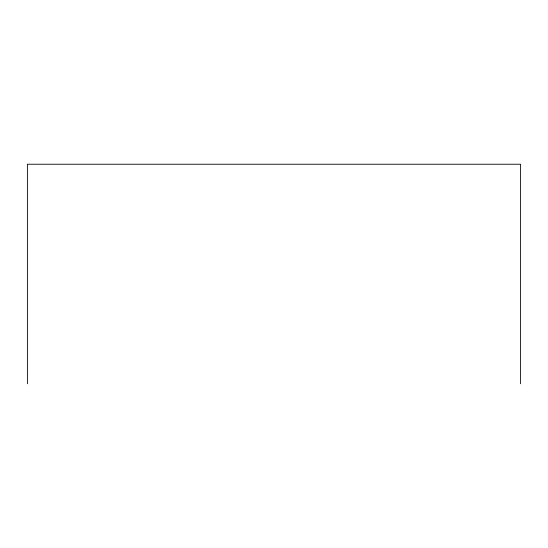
<?xml version="1.0" encoding="UTF-8"?>
<svg xmlns="http://www.w3.org/2000/svg" width="548" height="548" viewBox="0 0 548 548"><rect width="100%" height="100%" fill="white"/><g stroke="black" fill="none" stroke-linecap="round" stroke-linejoin="round"><path stroke-width="0.82" d="M520.6 383.764L520.6 164.236L27.4 164.236L27.4 383.764"/></g></svg>
